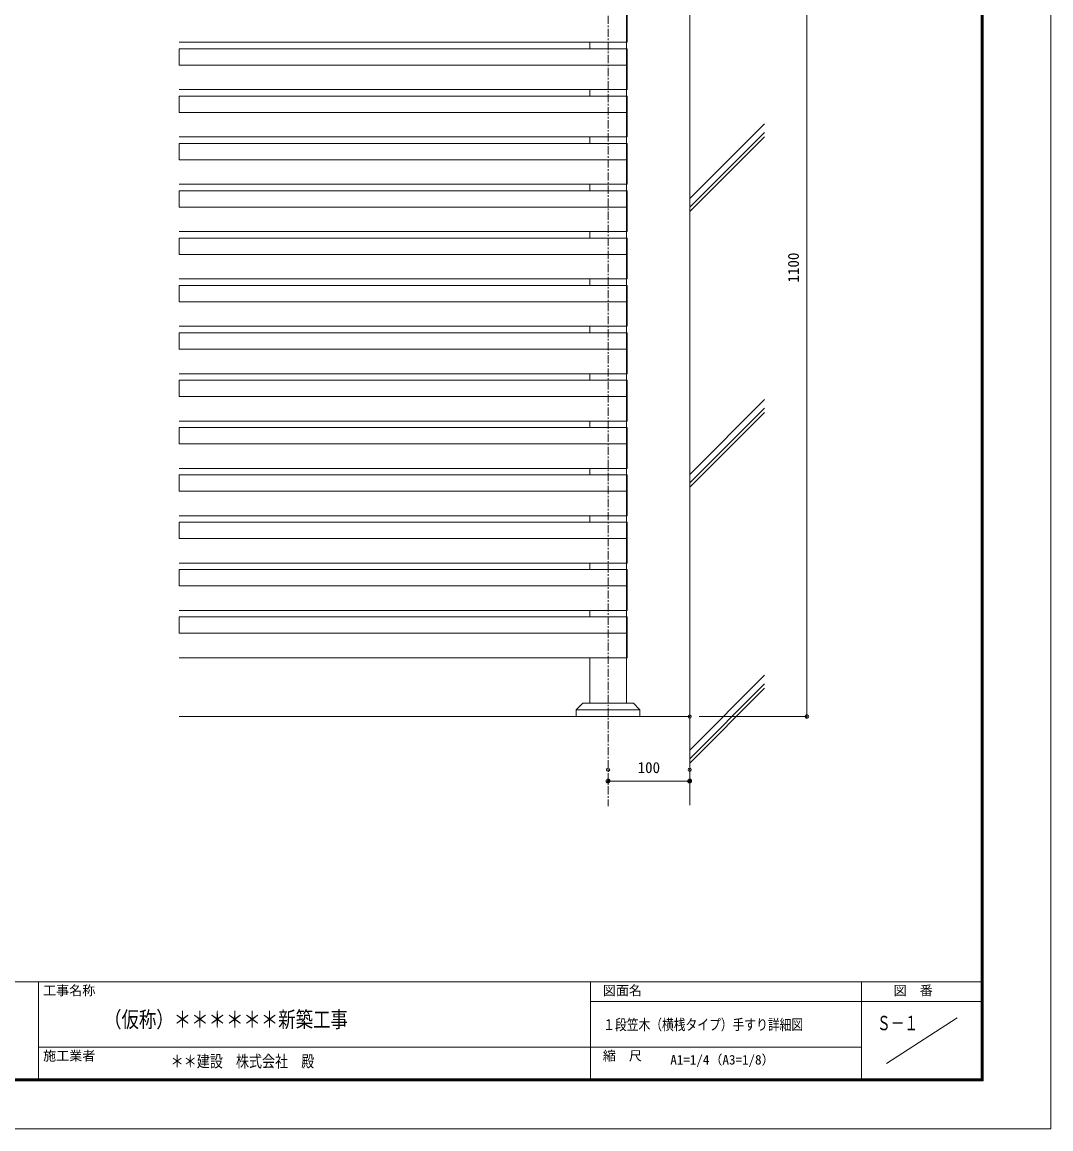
# Model space of a CAD drawing. Units: millimetres, scale not verified. Extents: x -1682 to 1682, y -1188 to 1188.
# Drawn here: x 422 to 1682, y -1188 to 168 of the extents above; entities that cross this region are included whole.
import ezdxf
from ezdxf.enums import TextEntityAlignment as Align

# ---------------------------------------------------------------- set-up
doc = ezdxf.new("R2010")
doc.units = ezdxf.units.MM
doc.header["$LTSCALE"] = 8
doc.header["$PDMODE"] = 32
doc.header["$PDSIZE"] = 4
doc.linetypes.add('USER1', pattern=[2, 1.25, -0.25, 0.25, -0.25])
for name, color, linetype, lineweight in [('0-0_0', 7, 'Continuous', 18), ('0-1_DEFPOINTS', 7, 'Continuous', 18), ('0-6_WAKU', 7, 'Continuous', 18), ('0-C_2躯体線', 4, 'Continuous', 18), ('0-E_3中心線', 2, 'USER1', 18), ('1-0_1手摺寸法', 7, 'Continuous', 18), ('1-1_42ｱﾙﾐ部品', 6, 'Continuous', 18)]:
    doc.layers.add(name, color=color, linetype=linetype, lineweight=lineweight)
doc.layers.add('0-3_MOJI', color=7, linetype='Continuous')
doc.styles.add('ＭＳ ゴシック', font='')
doc.styles.get('ＭＳ ゴシック').set_extended_font_data('MS Gothic')

# ---------------------------------------------------------------- blocks, each defined once
blk = doc.blocks.new('_ORIGIN2')
at = {"layer": '0-0_0'}
blk.add_line((-1, 0), (-2, 0), dxfattribs=at)
for radius in [1, 0.5]:
    blk.add_circle((0, 0), radius, dxfattribs=at)
blk = doc.blocks.new('D26')
at = {"layer": '0-1_DEFPOINTS'}
for p in [(2562.6, -648.28), (2762.6, -648.28), (2762.6, -675.99)]:
    blk.add_point(p, dxfattribs=at)
at = {"layer": '1-0_1手摺寸法'}
for p, q in [((2562.6, -671.28), (2562.6, -675.99)), ((2571.8, -675.99), (2753.4, -675.99)), ((2762.6, -671.28), (2762.6, -675.99))]:
    blk.add_line(p, q, dxfattribs=at)
at = {"layer": '1-0_1手摺寸法', "xscale": 4.6, "yscale": 4.6, "rotation": 180}
blk.add_blockref('_ORIGIN2', (2562.6, -675.99), dxfattribs=at)
at = {"layer": '1-0_1手摺寸法', "xscale": 4.6, "yscale": 4.6}
blk.add_blockref('_ORIGIN2', (2762.6, -675.99), dxfattribs=at)
at = {"layer": '1-0_1手摺寸法', "style": 'ＭＳ ゴシック'}
blk.add_text('100', height=26.98, dxfattribs=at).set_placement((2635, -664.49), align=Align.BOTTOM_LEFT)
blk = doc.blocks.new('D28')
at = {"layer": '0-1_DEFPOINTS'}
for p in [(2722.6, 1682.1), (3049.71, 1682.1), (2762.6, -517.9)]:
    blk.add_point(p, dxfattribs=at)
at = {"layer": '1-0_1手摺寸法'}
for p, q in [((2745.6, 1682.1), (3049.71, 1682.1)), ((3049.71, -508.7), (3049.71, 1672.9)), ((2785.6, -517.9), (3049.71, -517.9))]:
    blk.add_line(p, q, dxfattribs=at)
at = {"layer": '1-0_1手摺寸法', "xscale": 4.6, "yscale": 4.6}
for p, rotation in [((3049.71, 1682.1), 90), ((3049.71, -517.9), 270)]:
    blk.add_blockref('_ORIGIN2', p, dxfattribs=dict(at, rotation=rotation))
at = {"layer": '1-0_1手摺寸法', "style": 'ＭＳ ゴシック'}
blk.add_text('1100', height=26.98, rotation=90, dxfattribs=at).set_placement((3038.21, 545.3), align=Align.BOTTOM_LEFT)

msp = doc.modelspace()

# ---------------------------------------------------------------- linework, layer by layer
at = {"layer": '0-0_0'}
for p, q in [((1162.062, 127.581), (1162.062, 372.107)), ((1117.062, 143.107), (1117.062, 135.107)), ((1162.062, -666.689), (1162.062, 117.753)), ((1117.062, 85.107), (1117.062, 77.107)), ((1117.062, 27.107), (1117.062, 19.107)), ((1117.062, -30.893), (1117.062, -38.893)), ((1117.062, -88.893), (1117.062, -96.893)), ((1117.062, -146.893), (1117.062, -154.893)), ((1117.062, -204.893), (1117.062, -212.893)), ((1117.062, -262.893), (1117.062, -270.893)), ((1117.062, -320.893), (1117.062, -328.893)), ((1117.062, -378.893), (1117.062, -386.893)), ((1117.062, -436.893), (1117.062, -444.893)), ((1117.062, -494.893), (1117.062, -502.893)), ((1117.062, -552.893), (1117.062, -560.893)), ((1117.062, -610.893), (1117.062, -666.689)), ((1178.562, -674.689), (1100.562, -674.689))]:
    msp.add_line(p, q, dxfattribs=at)
msp.add_lwpolyline([(1178.562, -682.893), (1100.562, -682.893), (1100.562, -674.689), (1108.562, -666.689), (1170.562, -666.689), (1178.562, -674.689)], close=True, dxfattribs=at)
at = {"layer": '0-1_DEFPOINTS', "color": 5}
for p, q in [((1682, -1188), (1682, 1188)), ((-1682, -1188), (1682, -1188))]:
    msp.add_line(p, q, dxfattribs=at)
at = {"layer": '0-1_DEFPOINTS'}
for p, q in [((614.294, 115.107), (614.294, 135.107)), ((614.294, 57.107), (614.294, 77.107)), ((614.294, -0.893), (614.294, 19.107)), ((614.294, -58.893), (614.294, -38.893)), ((614.294, -116.893), (614.294, -96.893)), ((614.294, -174.893), (614.294, -154.893)), ((614.294, -232.893), (614.294, -212.893)), ((614.294, -290.893), (614.294, -270.893)), ((614.294, -348.893), (614.294, -328.893)), ((614.294, -406.893), (614.294, -386.893)), ((614.294, -464.893), (614.294, -444.893)), ((614.294, -522.893), (614.294, -502.893)), ((614.294, -580.893), (614.294, -560.893))]:
    msp.add_line(p, q, dxfattribs=at)
at = {"layer": '0-6_WAKU'}
for p, q in [((1596.8, -1126.8), (1596.8, 1130.8)), ((1597.4, -1127.4), (1597.4, 1131.4)), ((1598, -1128), (1598, 1132)), ((1598.6, -1128.6), (1598.6, 1132.6)), ((1599.2, -1129.2), (1599.2, 1133.2)), ((-1602, -1008), (1598, -1008)), ((442, -1008), (442, -1128)), ((1118, -1008), (1118, -1128)), ((1450, -1008), (1450, -1128)), ((1118, -1032), (1598, -1032)), ((1480.833, -1108), (1567.167, -1052)), ((442, -1088), (1450, -1088)), ((-1603.2, -1129.2), (1599.2, -1129.2)), ((-1602.6, -1128.6), (1598.6, -1128.6)), ((-1602, -1128), (1598, -1128)), ((-1601.4, -1127.4), (1597.4, -1127.4)), ((-1600.8, -1126.8), (1596.8, -1126.8))]:
    msp.add_line(p, q, dxfattribs=at)
at = {"layer": '0-C_2躯体線'}
for p, q in [((1239.562, 476.339), (1239.562, -791.43)), ((1239.562, -48.445), (1331.15, 43.144)), ((1239.562, -59.054), (1331.15, 32.535)), ((1239.562, -64.347), (1331.15, 27.241)), ((1239.562, -386.202), (1331.15, -294.613)), ((1239.562, -396.81), (1331.15, -305.222)), ((1239.562, -402.104), (1331.15, -310.515)), ((1239.562, -723.958), (1331.15, -632.37)), ((1239.562, -734.567), (1331.15, -642.978)), ((1239.562, -739.861), (1331.15, -648.272)), ((1239.562, -682.893), (614.294, -682.893))]:
    msp.add_line(p, q, dxfattribs=at)
at = {"layer": '0-E_3中心線'}
msp.add_line((1139.562, 495.607), (1139.562, -792.622), dxfattribs=at)
at = {"layer": '1-1_42ｱﾙﾐ部品'}
for p, q in [((1162.062, 193.107), (1162.062, 143.107)), ((1163.062, 193.107), (1163.062, 143.107)), ((1163.062, 143.107), (614.294, 143.107)), ((1163.062, 135.107), (614.294, 135.107)), ((1162.062, 135.107), (1162.062, 85.107)), ((1163.062, 135.107), (1163.062, 85.107)), ((1162.062, 115.107), (614.294, 115.107)), ((1163.062, 85.107), (614.294, 85.107)), ((1163.062, 77.107), (614.294, 77.107)), ((1162.062, 77.107), (1162.062, 27.107)), ((1163.062, 77.107), (1163.062, 27.107)), ((1162.062, 57.107), (614.294, 57.107)), ((1163.062, 27.107), (614.294, 27.107)), ((1163.062, 19.107), (614.294, 19.107)), ((1162.062, 19.107), (1162.062, -30.893)), ((1163.062, 19.107), (1163.062, -30.893)), ((1162.062, -0.893), (614.294, -0.893)), ((1163.062, -30.893), (614.294, -30.893)), ((1163.062, -38.893), (614.294, -38.893)), ((1162.062, -38.893), (1162.062, -88.893)), ((1163.062, -38.893), (1163.062, -88.893)), ((1162.062, -58.893), (614.294, -58.893)), ((1163.062, -88.893), (614.294, -88.893)), ((1163.062, -96.893), (614.294, -96.893)), ((1162.062, -96.893), (1162.062, -146.893)), ((1163.062, -96.893), (1163.062, -146.893)), ((1162.062, -116.893), (614.294, -116.893)), ((1163.062, -146.893), (614.294, -146.893)), ((1163.062, -154.893), (614.294, -154.893)), ((1162.062, -154.893), (1162.062, -204.893)), ((1163.062, -154.893), (1163.062, -204.893)), ((1162.062, -174.893), (614.294, -174.893)), ((1163.062, -204.893), (614.294, -204.893)), ((1163.062, -212.893), (614.294, -212.893)), ((1162.062, -212.893), (1162.062, -262.893)), ((1163.062, -212.893), (1163.062, -262.893)), ((1162.062, -232.893), (614.294, -232.893)), ((1163.062, -262.893), (614.294, -262.893)), ((1163.062, -270.893), (614.294, -270.893)), ((1162.062, -270.893), (1162.062, -320.893)), ((1163.062, -270.893), (1163.062, -320.893)), ((1162.062, -290.893), (614.294, -290.893)), ((1163.062, -320.893), (614.294, -320.893)), ((1163.062, -328.893), (614.294, -328.893)), ((1162.062, -328.893), (1162.062, -378.893)), ((1163.062, -328.893), (1163.062, -378.893)), ((1162.062, -348.893), (614.294, -348.893)), ((1163.062, -378.893), (614.294, -378.893)), ((1163.062, -386.893), (614.294, -386.893)), ((1162.062, -386.893), (1162.062, -436.893)), ((1163.062, -386.893), (1163.062, -436.893)), ((1162.062, -406.893), (614.294, -406.893)), ((1163.062, -436.893), (614.294, -436.893)), ((1163.062, -444.893), (614.294, -444.893)), ((1162.062, -444.893), (1162.062, -494.893)), ((1163.062, -444.893), (1163.062, -494.893)), ((1162.062, -464.893), (614.294, -464.893)), ((1163.062, -494.893), (614.294, -494.893)), ((1163.062, -502.893), (614.294, -502.893)), ((1162.062, -502.893), (1162.062, -552.893)), ((1163.062, -502.893), (1163.062, -552.893)), ((1162.062, -522.893), (614.294, -522.893)), ((1163.062, -552.893), (614.294, -552.893)), ((1163.062, -560.893), (614.294, -560.893)), ((1162.062, -560.893), (1162.062, -610.893)), ((1163.062, -560.893), (1163.062, -610.893)), ((1162.062, -580.893), (614.294, -580.893)), ((1163.062, -610.893), (614.294, -610.893))]:
    msp.add_line(p, q, dxfattribs=at)

# ---------------------------------------------------------------- block references
at = {"layer": '1-0_1手摺寸法', "xscale": 0.5, "yscale": 0.5}
for name in ['D28', 'D26']:
    msp.add_blockref(name, (-141.739, -423.942), dxfattribs=at)

# ---------------------------------------------------------------- texts
at = {"layer": '0-0_0', "style": 'ＭＳ ゴシック'}
for s, height, width, p in [('（仮称）＊＊＊＊＊＊新築工事', 19.55, 0.8, (522.245, -1069.614)), ('１段笠木（横桟タイプ）手すり詳細図', 13.2, 0.8, (1133.667, -1070.887)), ('Ｓ－１', 17.6, 0.7, (1469.017, -1072.441)), ('＊＊建設\u3000株式会社\u3000殿', 14.66, 0.8, (603.728, -1116.921))]:
    msp.add_text(s, height=height, dxfattribs=dict(at, width=width)).set_placement(p, align=Align.BOTTOM_LEFT)
msp.add_text('A1=1/4（A3=1/8）', height=11.73, dxfattribs=at).set_placement((1215.845, -1112.711), align=Align.BOTTOM_LEFT)
at = {"layer": '0-3_MOJI', "style": 'ＭＳ ゴシック'}
for s, p in [('工事名称', (447.508, -1027.794)), ('図面名', (1133.108, -1027.794)), ('図  番', (1489.423, -1027.794)), ('施工業者', (447.508, -1107.794)), ('縮  尺', (1133.108, -1107.794))]:
    msp.add_text(s, height=11.73, dxfattribs=at).set_placement(p, align=Align.BOTTOM_LEFT)

doc.saveas('drawing.dxf')
